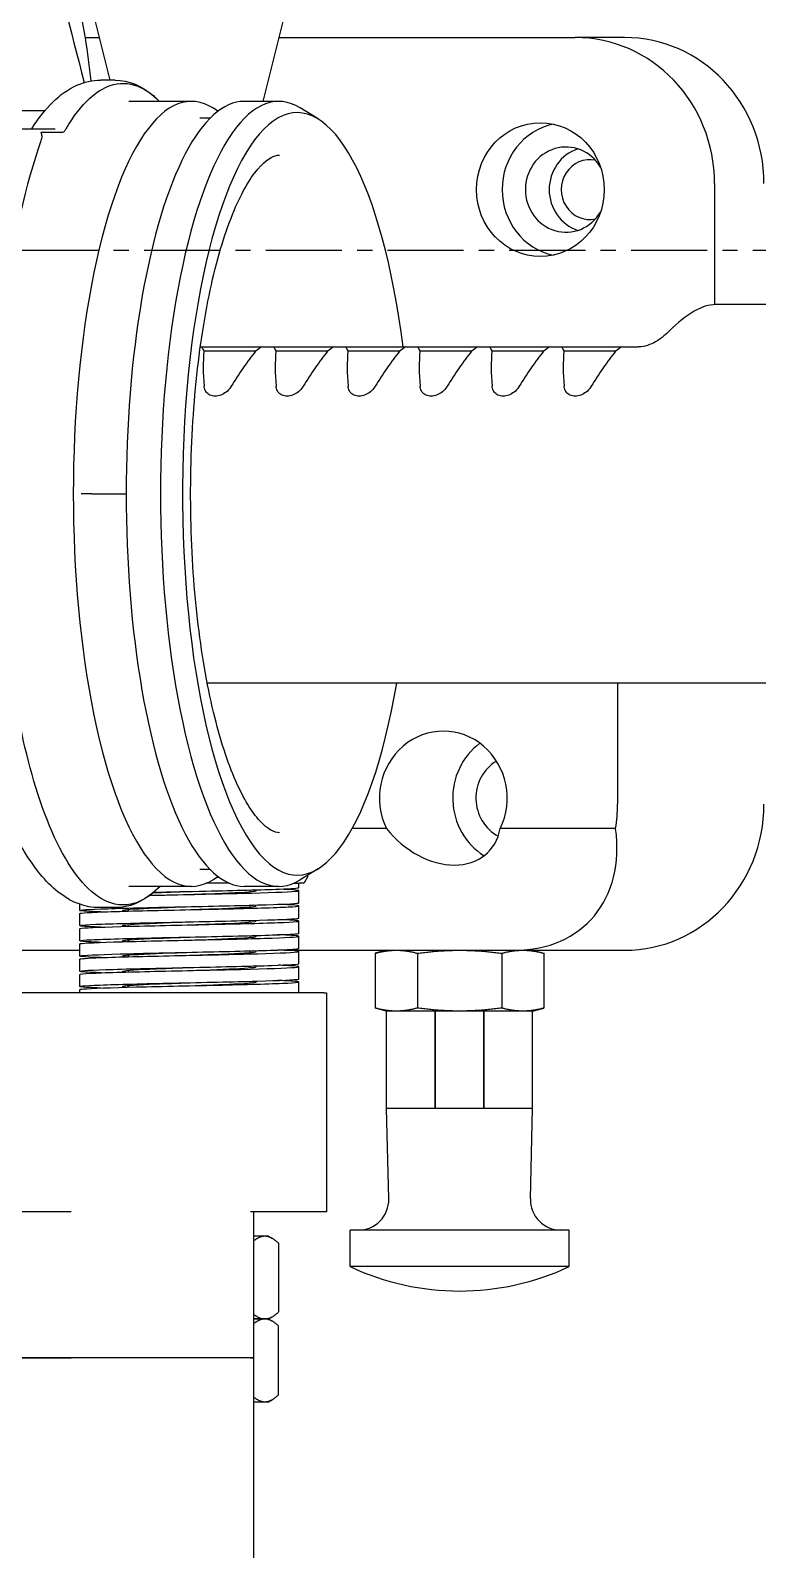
# Model space of a CAD drawing. Header units: millimetres. Extents: x 0 to 7722, y 0 to 5460.
# Drawn here: x 1782.7 to 1842.4, y 3427.2 to 3552.1 of the extents above; entities that cross this region are included whole.
import ezdxf

# ---------------------------------------------------------------- set-up
doc = ezdxf.new("R2010")
doc.units = ezdxf.units.MM
doc.header["$LTSCALE"] = 5
doc.linetypes.add('CENTER', pattern=[2, 1.25, -0.25, 0.25, -0.25])
doc.layers.get('0').update_dxf_attribs({"linetype": 'CONTINUOUS'})
doc.layers.add('1', color=1, linetype='CENTER')

msp = doc.modelspace()

# ---------------------------------------------------------------- linework, layer by layer
for p, q in [((1801.8, 3546.233), (1805.738, 3561.983)), ((1789.238, 3547.983), (1785.959, 3561.1)), ((1787.161, 3551.483), (1788.363, 3551.483)), ((1803.113, 3551.483), (1827.427, 3551.483)), ((1831.486, 3551.483), (1827.427, 3551.483)), ((1789.641, 3547.983), (1788.43, 3547.983)), ((1783.864, 3545.463), (1780.931, 3545.463)), ((1795.904, 3546.233), (1790.767, 3546.233)), ((1803.07, 3546.233), (1800.241, 3546.233)), ((1806.311, 3544.786), (1804.835, 3545.694)), ((1797.44, 3544.858), (1796.583, 3544.858)), ((1780.931, 3543.983), (1784.557, 3543.983)), ((1783.533, 3543.691), (1785.231, 3543.691)), ((1784.557, 3543.983), (1784.71, 3543.983)), ((1838.872, 3539.483), (1838.872, 3529.532)), ((1852.48, 3529.533), (1838.95, 3529.533)), ((1796.637, 3526.058), (1796.756, 3526.058)), ((1796.756, 3526.058), (1801.665, 3526.058)), ((1801.173, 3525.71), (1796.93, 3525.71)), ((1801.665, 3526.058), (1802.67, 3526.058)), ((1802.67, 3526.058), (1807.578, 3526.058)), ((1807.086, 3525.71), (1802.844, 3525.71)), ((1807.578, 3526.058), (1808.583, 3526.058)), ((1808.583, 3526.058), (1813.491, 3526.058)), ((1812.999, 3525.71), (1808.757, 3525.71)), ((1813.491, 3526.058), (1814.496, 3526.058)), ((1814.496, 3526.058), (1819.404, 3526.058)), ((1818.912, 3525.71), (1814.67, 3525.71)), ((1819.404, 3526.058), (1820.409, 3526.058)), ((1820.409, 3526.058), (1825.317, 3526.058)), ((1824.825, 3525.71), (1820.583, 3525.71)), ((1825.317, 3526.058), (1826.322, 3526.058)), ((1826.322, 3526.058), (1831.23, 3526.058)), ((1830.738, 3525.71), (1826.496, 3525.71)), ((1831.23, 3526.058), (1832.634, 3526.058)), ((1787.723, 3513.983), (1786.845, 3513.983)), ((1787.723, 3513.983), (1790.543, 3513.983)), ((1852.48, 3498.433), (1797.209, 3498.433)), ((1830.903, 3498.008), (1830.903, 3488.483)), ((1811.925, 3486.483), (1809.107, 3486.483)), ((1830.743, 3486.483), (1821.269, 3486.483)), ((1797.44, 3483.108), (1796.583, 3483.108)), ((1806.311, 3483.18), (1804.835, 3482.272)), ((1795.904, 3481.733), (1790.767, 3481.733)), ((1799.036, 3481.983), (1797.109, 3481.983)), ((1797.983, 3482.483), (1798.162, 3482.483)), ((1803.07, 3481.733), (1800.241, 3481.733)), ((1804.275, 3481.983), (1804.738, 3481.983)), ((1805.12, 3481.983), (1804.738, 3481.983)), ((1804.738, 3481.628), (1804.738, 3481.983)), ((1805.428, 3482.637), (1805.428, 3482.483)), ((1786.738, 3480.374), (1786.738, 3480.374)), ((1800.738, 3481.293), (1800.738, 3481.433)), ((1804.738, 3480.378), (1804.738, 3481.378)), ((1786.738, 3479.753), (1786.738, 3480.262)), ((1786.738, 3478.503), (1786.738, 3479.503)), ((1789.693, 3479.983), (1788.302, 3479.983)), ((1790.738, 3479.699), (1790.738, 3479.839)), ((1800.738, 3480.043), (1800.738, 3480.183)), ((1804.738, 3479.128), (1804.738, 3480.128)), ((1786.738, 3477.253), (1786.738, 3478.253)), ((1790.738, 3478.449), (1790.738, 3478.589)), ((1800.738, 3478.793), (1800.738, 3478.933)), ((1804.738, 3477.878), (1804.738, 3478.878)), ((1786.738, 3476.003), (1786.738, 3477.003)), ((1790.738, 3477.199), (1790.738, 3477.339)), ((1800.738, 3477.543), (1800.738, 3477.683)), ((1804.738, 3476.628), (1804.738, 3477.628)), ((1780.982, 3476.483), (1786.738, 3476.483)), ((1786.738, 3474.753), (1786.738, 3475.753)), ((1790.738, 3475.949), (1790.738, 3476.089)), ((1800.738, 3476.293), (1800.738, 3476.433)), ((1803.517, 3476.483), (1822.465, 3476.483)), ((1804.738, 3475.378), (1804.738, 3476.378)), ((1811.931, 3476.483), (1811.003, 3476.234)), ((1811.003, 3476.234), (1811.003, 3471.732)), ((1814.467, 3476.234), (1814.467, 3471.732)), ((1821.395, 3476.234), (1821.395, 3471.732)), ((1822.465, 3476.483), (1831.486, 3476.483)), ((1823.931, 3476.483), (1824.859, 3476.234)), ((1824.859, 3476.234), (1824.859, 3471.732)), ((1786.738, 3473.503), (1786.738, 3474.503)), ((1790.738, 3474.699), (1790.738, 3474.839)), ((1800.738, 3475.043), (1800.738, 3475.183)), ((1804.738, 3474.128), (1804.738, 3475.128)), ((1806.778, 3472.983), (1780.016, 3472.983)), ((1786.738, 3472.983), (1786.738, 3473.253)), ((1790.738, 3473.449), (1790.738, 3473.589)), ((1800.738, 3473.793), (1800.738, 3473.933)), ((1804.738, 3472.983), (1804.738, 3473.878)), ((1806.778, 3472.983), (1807.01, 3472.983)), ((1807.01, 3472.983), (1807.01, 3454.983)), ((1811.931, 3471.483), (1811.003, 3471.732)), ((1823.931, 3471.483), (1824.859, 3471.732)), ((1812.735, 3471.483), (1811.931, 3471.483)), ((1811.931, 3463.483), (1811.931, 3471.483)), ((1815.931, 3471.483), (1812.735, 3471.483)), ((1815.931, 3471.483), (1815.931, 3463.483)), ((1819.931, 3471.483), (1815.931, 3471.483)), ((1817.931, 3471.483), (1815.931, 3471.483)), ((1815.931, 3463.483), (1815.931, 3471.483)), ((1819.931, 3471.483), (1817.931, 3471.483)), ((1819.931, 3463.483), (1819.931, 3471.483)), ((1823.127, 3471.483), (1819.931, 3471.483)), ((1819.931, 3471.483), (1819.931, 3463.483)), ((1823.931, 3471.483), (1823.127, 3471.483)), ((1823.931, 3463.483), (1823.931, 3471.483)), ((1815.931, 3463.483), (1811.931, 3463.483)), ((1812.113, 3456.044), (1811.931, 3463.483)), ((1815.931, 3463.483), (1811.931, 3463.483)), ((1819.931, 3463.483), (1815.931, 3463.483)), ((1823.931, 3463.483), (1819.931, 3463.483)), ((1823.931, 3463.483), (1819.931, 3463.483)), ((1823.749, 3456.044), (1823.931, 3463.483)), ((1786.03, 3454.983), (1780.016, 3454.983)), ((1806.778, 3454.983), (1800.764, 3454.983)), ((1800.996, 3454.983), (1800.996, 3442.983)), ((1807.01, 3454.983), (1806.778, 3454.983)), ((1801.937, 3452.983), (1800.996, 3452.983)), ((1802.238, 3452.983), (1801.937, 3452.983)), ((1802.238, 3452.983), (1802.553, 3452.801)), ((1826.931, 3453.483), (1808.931, 3453.483)), ((1808.931, 3450.483), (1808.931, 3453.483)), ((1826.931, 3450.483), (1826.931, 3453.483)), ((1803.065, 3452.403), (1803.065, 3446.764)), ((1826.931, 3450.483), (1808.931, 3450.483)), ((1800.996, 3446.183), (1801.937, 3446.183)), ((1801.937, 3446.183), (1800.996, 3446.183)), ((1801.937, 3446.183), (1802.238, 3446.183)), ((1802.238, 3446.183), (1801.937, 3446.183)), ((1802.238, 3446.183), (1802.553, 3446.365)), ((1802.238, 3446.183), (1802.553, 3446.001)), ((1803.065, 3439.964), (1803.065, 3445.603)), ((1779.758, 3442.983), (1786.03, 3442.983)), ((1786.03, 3442.983), (1779.758, 3442.983)), ((1800.764, 3442.983), (1786.03, 3442.983)), ((1800.764, 3442.983), (1786.03, 3442.983)), ((1800.764, 3442.983), (1800.996, 3442.983)), ((1800.996, 3442.983), (1800.764, 3442.983)), ((1800.996, 3442.983), (1800.996, 3425.983)), ((1800.996, 3439.383), (1801.937, 3439.383)), ((1801.937, 3439.383), (1802.238, 3439.383)), ((1802.238, 3439.383), (1802.553, 3439.565))]:
    msp.add_line(p, q)
for centre, radius, start, end in [((1809.614, 3455.983), 2.5, 270, 1.4), ((1826.249, 3455.983), 2.5, 178.6, 270), ((1817.931, 3469.733), 21.25, 244.94238, 295.05762)]:
    msp.add_arc(centre, radius, start, end)
for centre, major_axis, ratio, start_param, end_param in [((1827.427, 3539.483), (0, 12), 0.953717, 4.712389, 6.2831853), ((1831.486, 3539.483), (0, 12), 0.953717, 4.712389, 6.2831853), ((1795.904, 3513.983), (0, -32.25), 0.3007058, 2.9160509, 6.508727), ((1803.07, 3513.983), (0, -32.25), 0.3007058, 2.9585341, 6.4662438), ((1804.596, 3513.983), (0, -31.326), 0.3007058, 1.9665022, 7.3345475), ((1800.241, 3513.983), (0, 32.25), 0.3007058, 0, 3.1415927), ((1826.671, 3538.983), (0, -5.5), 0.953717, 3.3436086, 6.0811694), ((1791.053, 3513.983), (-0.682, 37.249), 0.3006142, 0.672238, 1.5652947), ((1826.671, 3538.983), (0, 3.5), 0.953717, 5.2676235, 10.4403398), ((1828.625, 3538.983), (0, 3.5), 0.953717, 0.2971303, 2.8444624), ((1828.625, 3538.983), (0, -2.458), 0.953717, 2.9412329, 6.483545), ((1833.531, 3513.983), (-6.169, -15.41), 0.3371229, 3.2757292, 3.8089882), ((1812.08, 3513.983), (-15.768, 15.249), 0.1930427, 0.4846364, 0.5193856), ((1804.94, 3513.983), (-6.169, 15.41), 0.3371229, 0.5822735, 0.8319197), ((1801.009, 3513.983), (-6.169, -15.41), 0.3371229, 3.9921392, 4.2417854), ((1793.869, 3513.983), (-15.768, -15.249), 0.1930427, 4.0202779, 4.0550271), ((1817.993, 3513.983), (-15.768, 15.249), 0.1930427, 0.4846364, 0.5193856), ((1810.853, 3513.983), (-6.169, 15.41), 0.3371229, 0.5822735, 0.8319197), ((1806.922, 3513.983), (-6.169, -15.41), 0.3371229, 3.9921392, 4.2417854), ((1799.782, 3513.983), (-15.768, -15.249), 0.1930427, 4.0202779, 4.0550271), ((1823.906, 3513.983), (-15.768, 15.249), 0.1930427, 0.4846364, 0.5193856), ((1816.766, 3513.983), (-6.169, 15.41), 0.3371229, 0.5822735, 0.8319197), ((1812.836, 3513.983), (-6.169, -15.41), 0.3371229, 3.9921392, 4.2417854), ((1805.695, 3513.983), (-15.768, -15.249), 0.1930427, 4.0202779, 4.0550271), ((1829.82, 3513.983), (-15.768, 15.249), 0.1930427, 0.4846364, 0.5193856), ((1822.679, 3513.983), (-6.169, 15.41), 0.3371229, 0.5822735, 0.8319197), ((1818.749, 3513.983), (-6.169, -15.41), 0.3371229, 3.9921392, 4.2417854), ((1811.608, 3513.983), (-15.768, -15.249), 0.1930427, 4.0202779, 4.0550271), ((1835.733, 3513.983), (-15.768, 15.249), 0.1930427, 0.4846364, 0.5193856), ((1828.592, 3513.983), (-6.169, 15.41), 0.3371229, 0.5822735, 0.8319197), ((1824.662, 3513.983), (-6.169, -15.41), 0.3371229, 3.9921392, 4.2417854), ((1817.521, 3513.983), (-15.768, -15.249), 0.1930427, 4.0202779, 4.0550271), ((1841.646, 3513.983), (-15.768, 15.249), 0.1930427, 0.4846364, 0.5193856), ((1834.505, 3513.983), (-6.169, 15.41), 0.3371229, 0.5822735, 0.8319197), ((1830.575, 3513.983), (-6.169, -15.41), 0.3371229, 3.9921392, 4.2417854), ((1823.434, 3513.983), (-15.768, -15.249), 0.1930427, 4.0202779, 4.0550271), ((1833.91, 3498.008), (0, 10), 0.3007058, 1.528291, 1.5707963), ((1816.597, 3488.983), (0, 5.5), 0.953717, 4.2405271, 8.3258435), ((1822.611, 3488.983), (0, -5.5), 0.953717, 3.7520845, 5.7488679), ((1822.611, 3488.983), (0, -3.5), 0.953717, 3.657216, 5.8142204), ((1782.707, 3513.964), (0, -25.88), 0.3007058, 0.0616773, 0.0616783), ((1819.458, 3488.483), (0, -12), 0.953717, 1.4033482, 1.5707963), ((1831.486, 3488.483), (0, -12), 0.953717, 0, 1.5707963), ((1815.845, 3488.983), (4.435, -4.435), 0.7332303, 4.551569, 6.7494379), ((1818.857, 3488.483), (-9.677, 9.677), 0.7332303, 2.5089108, 3.912259)]:
    msp.add_ellipse(centre, major_axis=major_axis, ratio=ratio, start_param=start_param, end_param=end_param)
msp.add_ellipse((1824.566, 3538.983), major_axis=(0, 5.5), ratio=0.953717)
for points in [[(1783.826, 3561.011), (1784.877, 3556.521), (1785.979, 3552.135), (1787.095, 3547.781)], [(1786.487, 3554.939), (1787.013, 3552.627), (1787.392, 3550.275), (1787.634, 3547.911)], [(1792.778, 3481.218), (1791.842, 3480.443), (1790.778, 3479.983), (1789.693, 3479.983)], [(1792.76, 3481.202), (1793.644, 3481.24), (1794.691, 3481.278), (1795.739, 3481.316)]]:
    msp.add_open_spline(points, degree=3)
for points, knots in [([(1782.787, 3543.983), (1783.863, 3545.67), (1785.071, 3546.922), (1787.109, 3547.831), (1787.769, 3547.983), (1788.43, 3547.983)], [0.0804922, 0.0804922, 0.0804922, 0.0804922, 1.1543083, 1.1543083, 1.6157963, 1.6157963, 1.6157963, 1.6157963]), ([(1785.606, 3543.967), (1786.225, 3545.019), (1786.874, 3545.86), (1788.097, 3546.985), (1788.661, 3547.338), (1789.987, 3547.794), (1790.75, 3547.774), (1792.11, 3547.238), (1792.706, 3546.821), (1793.288, 3546.233)], [0, 0, 0, 0, 0.6934402, 0.6934402, 1.2651522, 1.2651522, 2.0242525, 2.0242525, 2.6326856, 2.6326856, 2.6326856, 2.6326856]), ([(1789.641, 3547.983), (1790.755, 3547.983), (1791.848, 3547.498), (1792.913, 3546.589), (1793.02, 3546.493), (1793.125, 3546.393)], [0, 0, 0, 0, 0.86247234, 0.86247234, 0.95948653, 0.95948653, 0.95948653, 0.95948653]), ([(1783.533, 3543.691), (1783.582, 3543.602), (1783.608, 3543.499), (1783.617, 3543.263), (1783.592, 3543.128), (1783.546, 3543.001)], [0.48415834, 0.48415834, 0.48415834, 0.48415834, 0.53494212, 0.53494212, 0.59539802, 0.59539802, 0.59539802, 0.59539802]), ([(1785.231, 3543.691), (1785.251, 3543.691), (1785.271, 3543.692), (1785.312, 3543.697), (1785.332, 3543.701), (1785.352, 3543.706)], [0, 0, 0, 0, 0.02017905, 0.02017905, 0.040354329, 0.040354329, 0.040354329, 0.040354329]), ([(1785.352, 3543.706), (1785.39, 3543.715), (1785.434, 3543.744), (1785.503, 3543.818), (1785.524, 3543.844), (1785.565, 3543.901), (1785.586, 3543.933), (1785.606, 3543.967)], [0, 0, 0, 0, 0.037714193, 0.037714193, 0.054040062, 0.054040062, 0.070713099, 0.070713099, 0.070713099, 0.070713099]), ([(1803.14, 3486.139), (1802.74, 3486.148), (1802.202, 3486.365), (1800.877, 3487.822), (1800.19, 3488.924), (1798.878, 3491.913), (1798.252, 3493.839), (1797.172, 3498.345), (1796.725, 3500.95), (1796.085, 3506.547), (1795.896, 3509.544), (1795.807, 3515.6), (1795.908, 3518.659), (1796.387, 3524.506), (1796.766, 3527.294), (1797.752, 3532.286), (1798.358, 3534.497), (1799.691, 3538.067), (1800.419, 3539.449), (1801.768, 3541.222), (1802.371, 3541.636), (1802.915, 3541.807), (1803.028, 3541.824), (1803.14, 3541.827)], [4.7189936, 4.7189936, 4.7189936, 4.7189936, 5.0318319, 5.0318319, 5.3129076, 5.3129076, 5.6104467, 5.6104467, 5.9199574, 5.9199574, 6.2341094, 6.2341094, 6.5496035, 6.5496035, 6.8644193, 6.8644193, 7.1758376, 7.1758376, 7.4775979, 7.4775979, 7.76016, 7.76016, 7.847377, 7.847377, 7.847377, 7.847377]), ([(1835.161, 3527.374), (1835.023, 3527.236), (1834.871, 3527.096), (1834.525, 3526.809), (1834.27, 3526.624), (1833.83, 3526.372), (1833.601, 3526.261), (1833.119, 3526.104), (1832.866, 3526.058), (1832.634, 3526.058)], [-0.31612029, -0.31612029, -0.31612029, -0.31612029, -0.2384685, -0.2384685, -0.14575496, -0.14575496, -0.07287748, -0.07287748, 0, 0, 0, 0]), ([(1799.176, 3522.824), (1799.164, 3522.805), (1799.152, 3522.785), (1799.033, 3522.607), (1798.897, 3522.459), (1798.626, 3522.246), (1798.479, 3522.158), (1798.17, 3522.039), (1798.007, 3522.008), (1797.705, 3522.008), (1797.551, 3522.041), (1797.288, 3522.17), (1797.18, 3522.266), (1797.02, 3522.49), (1796.966, 3522.636), (1796.947, 3522.801), (1796.946, 3522.813), (1796.945, 3522.824)], [-0.5828591, -0.5828591, -0.5828591, -0.5828591, -0.57580642, -0.57580642, -0.51775406, -0.51775406, -0.47076293, -0.47076293, -0.4237718, -0.4237718, -0.37575585, -0.37575585, -0.32773989, -0.32773989, -0.27345442, -0.27345442, -0.26940224, -0.26940224, -0.26940224, -0.26940224]), ([(1805.089, 3522.824), (1805.081, 3522.811), (1805.073, 3522.798), (1804.965, 3522.632), (1804.837, 3522.488), (1804.573, 3522.268), (1804.421, 3522.173), (1804.099, 3522.043), (1803.928, 3522.008), (1803.626, 3522.008), (1803.478, 3522.038), (1803.224, 3522.155), (1803.118, 3522.243), (1802.947, 3522.461), (1802.886, 3522.611), (1802.861, 3522.788), (1802.859, 3522.806), (1802.858, 3522.824)], [-0.58285374, -0.58285374, -0.58285374, -0.58285374, -0.5781007, -0.5781007, -0.5224641, -0.5224641, -0.47304189, -0.47304189, -0.42361969, -0.42361969, -0.37805004, -0.37805004, -0.33248038, -0.33248038, -0.27575409, -0.27575409, -0.26938439, -0.26938439, -0.26938439, -0.26938439]), ([(1811.002, 3522.824), (1810.994, 3522.811), (1810.986, 3522.798), (1810.878, 3522.632), (1810.75, 3522.488), (1810.486, 3522.268), (1810.334, 3522.173), (1810.012, 3522.043), (1809.841, 3522.008), (1809.539, 3522.008), (1809.391, 3522.038), (1809.137, 3522.155), (1809.031, 3522.243), (1808.86, 3522.461), (1808.799, 3522.611), (1808.774, 3522.788), (1808.772, 3522.806), (1808.771, 3522.824)], [-0.58285374, -0.58285374, -0.58285374, -0.58285374, -0.5781007, -0.5781007, -0.5224641, -0.5224641, -0.47304189, -0.47304189, -0.42361969, -0.42361969, -0.37805004, -0.37805004, -0.33248038, -0.33248038, -0.27575409, -0.27575409, -0.26938439, -0.26938439, -0.26938439, -0.26938439]), ([(1816.915, 3522.824), (1816.907, 3522.811), (1816.899, 3522.798), (1816.791, 3522.632), (1816.663, 3522.488), (1816.399, 3522.268), (1816.247, 3522.173), (1815.925, 3522.043), (1815.754, 3522.008), (1815.452, 3522.008), (1815.305, 3522.038), (1815.05, 3522.155), (1814.944, 3522.243), (1814.773, 3522.461), (1814.712, 3522.611), (1814.687, 3522.788), (1814.685, 3522.806), (1814.684, 3522.824)], [-0.58285374, -0.58285374, -0.58285374, -0.58285374, -0.5781007, -0.5781007, -0.5224641, -0.5224641, -0.47304189, -0.47304189, -0.42361969, -0.42361969, -0.37805004, -0.37805004, -0.33248038, -0.33248038, -0.27575409, -0.27575409, -0.26938439, -0.26938439, -0.26938439, -0.26938439]), ([(1822.828, 3522.824), (1822.816, 3522.805), (1822.804, 3522.785), (1822.685, 3522.607), (1822.549, 3522.459), (1822.278, 3522.246), (1822.132, 3522.158), (1821.822, 3522.039), (1821.659, 3522.008), (1821.357, 3522.008), (1821.203, 3522.041), (1820.94, 3522.17), (1820.832, 3522.266), (1820.673, 3522.49), (1820.618, 3522.636), (1820.599, 3522.801), (1820.598, 3522.813), (1820.597, 3522.824)], [-0.5828591, -0.5828591, -0.5828591, -0.5828591, -0.57580642, -0.57580642, -0.51775406, -0.51775406, -0.47076293, -0.47076293, -0.4237718, -0.4237718, -0.37575585, -0.37575585, -0.32773989, -0.32773989, -0.27345442, -0.27345442, -0.26940224, -0.26940224, -0.26940224, -0.26940224]), ([(1828.741, 3522.824), (1828.729, 3522.805), (1828.717, 3522.785), (1828.598, 3522.607), (1828.462, 3522.459), (1828.191, 3522.246), (1828.045, 3522.158), (1827.736, 3522.039), (1827.573, 3522.008), (1827.271, 3522.008), (1827.116, 3522.041), (1826.853, 3522.17), (1826.745, 3522.266), (1826.586, 3522.49), (1826.531, 3522.636), (1826.512, 3522.801), (1826.511, 3522.813), (1826.51, 3522.824)], [-0.5828591, -0.5828591, -0.5828591, -0.5828591, -0.57580642, -0.57580642, -0.51775406, -0.51775406, -0.47076293, -0.47076293, -0.4237718, -0.4237718, -0.37575585, -0.37575585, -0.32773989, -0.32773989, -0.27345442, -0.27345442, -0.26940224, -0.26940224, -0.26940224, -0.26940224]), ([(1793.333, 3481.733), (1792.769, 3481.152), (1792.19, 3480.734), (1791.165, 3480.295), (1790.722, 3480.202), (1789.833, 3480.205), (1789.387, 3480.303), (1788.266, 3480.794), (1787.598, 3481.316), (1785.666, 3483.52), (1784.478, 3485.825), (1782.567, 3491.491), (1781.819, 3494.654), (1780.914, 3500.305), (1780.644, 3502.541), (1780.26, 3507.057), (1780.141, 3509.318), (1780.092, 3511.609)], [4.0611781, 4.0611781, 4.0611781, 4.0611781, 4.6509844, 4.6509844, 5.0925571, 5.0925571, 5.5379719, 5.5379719, 6.2218602, 6.2218602, 7.5787545, 7.5787545, 8.7753269, 8.7753269, 9.4964929, 9.4964929, 10.1833888, 10.1833888, 10.1833888, 10.1833888]), ([(1788.302, 3479.983), (1787.196, 3479.984), (1786.117, 3480.411), (1784.103, 3481.898), (1783.144, 3483.045), (1782.058, 3484.804), (1781.864, 3485.139), (1781.673, 3485.49)], [0.0006149, 0.0006149, 0.0006149, 0.0006149, 0.7716283, 0.7716283, 1.6454157, 1.6454157, 1.8389243, 1.8389243, 1.8389243, 1.8389243]), ([(1792.819, 3481.25), (1794.193, 3481.282), (1795.679, 3481.314), (1797.115, 3481.346), (1799.511, 3481.4), (1801.734, 3481.454), (1803.121, 3481.507), (1804.165, 3481.548), (1804.725, 3481.588), (1804.732, 3481.628)], [60.4953071, 60.4953071, 60.4953071, 60.4953071, 60.9794526, 60.9794526, 60.9794526, 61.787879, 61.787879, 61.787879, 62.396667, 62.396667, 62.396667, 62.396667]), ([(1788.463, 3479.628), (1787.495, 3479.665), (1786.891, 3479.701), (1786.764, 3479.738), (1786.578, 3479.792), (1787.421, 3479.845), (1789.041, 3479.899), (1790.662, 3479.952), (1793.038, 3480.006), (1795.462, 3480.06), (1797.886, 3480.113), (1800.325, 3480.167), (1802.053, 3480.221), (1803.748, 3480.273), (1804.736, 3480.326), (1804.738, 3480.378)], [52.3435705, 52.3435705, 52.3435705, 52.3435705, 52.8951888, 52.8951888, 52.8951888, 53.7036152, 53.7036152, 53.7036152, 54.5120416, 54.5120416, 54.5120416, 55.3204679, 55.3204679, 55.3204679, 56.1134817, 56.1134817, 56.1134817, 56.1134817]), ([(1792.492, 3480.992), (1792.946, 3481.003), (1793.414, 3481.014), (1793.891, 3481.025), (1796.265, 3481.078), (1798.834, 3481.132), (1800.833, 3481.185), (1802.832, 3481.239), (1804.234, 3481.293), (1804.622, 3481.346), (1805, 3481.399), (1804.408, 3481.451), (1803.019, 3481.503)], [54.1734948, 54.1734948, 54.1734948, 54.1734948, 54.3360516, 54.3360516, 54.3360516, 55.144478, 55.144478, 55.144478, 55.9529044, 55.9529044, 55.9529044, 56.7418002, 56.7418002, 56.7418002, 56.7418002]), ([(1795.737, 3481.066), (1796.686, 3481.1), (1797.634, 3481.134), (1798.459, 3481.169), (1799.916, 3481.229), (1800.953, 3481.29), (1801.185, 3481.351), (1801.298, 3481.38), (1801.218, 3481.41), (1800.97, 3481.439)], [54.5426854, 54.5426854, 54.5426854, 54.5426854, 55.0602895, 55.0602895, 55.0602895, 55.9746353, 55.9746353, 55.9746353, 56.4210429, 56.4210429, 56.4210429, 56.4210429]), ([(1788.464, 3478.378), (1787.816, 3478.403), (1787.327, 3478.427), (1787.042, 3478.451), (1786.417, 3478.505), (1786.791, 3478.559), (1788.053, 3478.612), (1789.316, 3478.666), (1791.449, 3478.719), (1793.819, 3478.773), (1796.188, 3478.827), (1798.761, 3478.88), (1800.772, 3478.934), (1802.782, 3478.987), (1804.202, 3479.041), (1804.61, 3479.095), (1804.695, 3479.106), (1804.736, 3479.117), (1804.733, 3479.128)], [46.0603852, 46.0603852, 46.0603852, 46.0603852, 46.4277777, 46.4277777, 46.4277777, 47.2362041, 47.2362041, 47.2362041, 48.0446305, 48.0446305, 48.0446305, 48.8530569, 48.8530569, 48.8530569, 49.6614833, 49.6614833, 49.6614833, 49.8302964, 49.8302964, 49.8302964, 49.8302964]), ([(1786.747, 3479.503), (1786.746, 3479.528), (1786.947, 3479.553), (1787.352, 3479.577), (1788.232, 3479.631), (1790.066, 3479.684), (1792.309, 3479.738), (1794.551, 3479.792), (1797.171, 3479.845), (1799.388, 3479.899), (1801.604, 3479.952), (1803.388, 3480.006), (1804.208, 3480.06), (1805.028, 3480.113), (1804.872, 3480.167), (1803.788, 3480.221), (1803.567, 3480.231), (1803.308, 3480.242), (1803.016, 3480.253)], [46.6887037, 46.6887037, 46.6887037, 46.6887037, 47.0602142, 47.0602142, 47.0602142, 47.8686405, 47.8686405, 47.8686405, 48.6770669, 48.6770669, 48.6770669, 49.4854933, 49.4854933, 49.4854933, 50.2939197, 50.2939197, 50.2939197, 50.4586149, 50.4586149, 50.4586149, 50.4586149]), ([(1790.497, 3479.692), (1790.437, 3479.699), (1790.386, 3479.706), (1790.347, 3479.714), (1790.014, 3479.774), (1790.485, 3479.835), (1791.583, 3479.895), (1792.612, 3479.952), (1794.17, 3480.009), (1795.738, 3480.066)], [52.6643279, 52.6643279, 52.6643279, 52.6643279, 52.7720721, 52.7720721, 52.7720721, 53.6864178, 53.6864178, 53.6864178, 54.5426854, 54.5426854, 54.5426854, 54.5426854]), ([(1795.738, 3479.816), (1796.472, 3479.842), (1797.205, 3479.869), (1797.881, 3479.895), (1799.425, 3479.956), (1800.634, 3480.017), (1801.058, 3480.077), (1801.32, 3480.115), (1801.28, 3480.152), (1800.971, 3480.189)], [48.2595001, 48.2595001, 48.2595001, 48.2595001, 48.6598696, 48.6598696, 48.6598696, 49.5742153, 49.5742153, 49.5742153, 50.1378576, 50.1378576, 50.1378576, 50.1378576]), ([(1788.46, 3477.128), (1788.135, 3477.14), (1787.851, 3477.153), (1787.615, 3477.165), (1786.57, 3477.218), (1786.463, 3477.272), (1787.325, 3477.326), (1788.187, 3477.379), (1790.006, 3477.433), (1792.24, 3477.486), (1794.475, 3477.54), (1797.095, 3477.594), (1799.32, 3477.647), (1801.545, 3477.701), (1803.344, 3477.754), (1804.183, 3477.808), (1804.549, 3477.831), (1804.73, 3477.855), (1804.728, 3477.878)], [39.7771999, 39.7771999, 39.7771999, 39.7771999, 39.9603667, 39.9603667, 39.9603667, 40.7687931, 40.7687931, 40.7687931, 41.5772195, 41.5772195, 41.5772195, 42.3856458, 42.3856458, 42.3856458, 43.1940722, 43.1940722, 43.1940722, 43.5471111, 43.5471111, 43.5471111, 43.5471111]), ([(1786.743, 3478.253), (1786.74, 3478.266), (1786.79, 3478.278), (1786.895, 3478.291), (1787.347, 3478.344), (1788.807, 3478.398), (1790.843, 3478.451), (1792.878, 3478.505), (1795.459, 3478.559), (1797.819, 3478.612), (1800.178, 3478.666), (1802.283, 3478.719), (1803.507, 3478.773), (1804.731, 3478.827), (1805.058, 3478.88), (1804.389, 3478.934), (1804.1, 3478.957), (1803.628, 3478.98), (1803.011, 3479.003)], [40.4055184, 40.4055184, 40.4055184, 40.4055184, 40.5928031, 40.5928031, 40.5928031, 41.4012295, 41.4012295, 41.4012295, 42.2096559, 42.2096559, 42.2096559, 43.0180823, 43.0180823, 43.0180823, 43.8265086, 43.8265086, 43.8265086, 44.1754296, 44.1754296, 44.1754296, 44.1754296]), ([(1790.496, 3478.442), (1789.995, 3478.502), (1790.257, 3478.562), (1791.19, 3478.622), (1792.133, 3478.683), (1793.739, 3478.743), (1795.413, 3478.804), (1795.521, 3478.808), (1795.629, 3478.812), (1795.738, 3478.816)], [46.3811425, 46.3811425, 46.3811425, 46.3811425, 47.2859978, 47.2859978, 47.2859978, 48.2003436, 48.2003436, 48.2003436, 48.2595001, 48.2595001, 48.2595001, 48.2595001]), ([(1795.739, 3478.566), (1796.257, 3478.585), (1796.776, 3478.603), (1797.274, 3478.622), (1798.884, 3478.683), (1800.248, 3478.743), (1800.859, 3478.804), (1801.314, 3478.849), (1801.345, 3478.894), (1800.974, 3478.939)], [41.9763148, 41.9763148, 41.9763148, 41.9763148, 42.2594496, 42.2594496, 42.2594496, 43.1737953, 43.1737953, 43.1737953, 43.8546723, 43.8546723, 43.8546723, 43.8546723]), ([(1788.457, 3475.878), (1787.033, 3475.932), (1786.45, 3475.985), (1786.882, 3476.039), (1787.314, 3476.092), (1788.756, 3476.146), (1790.781, 3476.2), (1792.805, 3476.253), (1795.382, 3476.307), (1797.747, 3476.361), (1800.111, 3476.414), (1802.228, 3476.468), (1803.47, 3476.521), (1804.295, 3476.557), (1804.725, 3476.593), (1804.73, 3476.628)], [33.4940146, 33.4940146, 33.4940146, 33.4940146, 34.301382, 34.301382, 34.301382, 35.1098084, 35.1098084, 35.1098084, 35.9182348, 35.9182348, 35.9182348, 36.7266612, 36.7266612, 36.7266612, 37.2639258, 37.2639258, 37.2639258, 37.2639258]), ([(1786.738, 3477.003), (1786.738, 3477.003), (1786.738, 3477.004), (1786.738, 3477.004), (1786.745, 3477.057), (1787.783, 3477.111), (1789.542, 3477.165), (1791.301, 3477.218), (1793.757, 3477.272), (1796.18, 3477.326), (1798.602, 3477.379), (1800.957, 3477.433), (1802.544, 3477.486), (1804.131, 3477.54), (1804.927, 3477.594), (1804.697, 3477.647), (1804.545, 3477.683), (1803.948, 3477.718), (1803.012, 3477.753)], [34.1223331, 34.1223331, 34.1223331, 34.1223331, 34.1253921, 34.1253921, 34.1253921, 34.9338185, 34.9338185, 34.9338185, 35.7422448, 35.7422448, 35.7422448, 36.5506712, 36.5506712, 36.5506712, 37.3590976, 37.3590976, 37.3590976, 37.8922443, 37.8922443, 37.8922443, 37.8922443]), ([(1790.498, 3477.192), (1790.069, 3477.244), (1790.193, 3477.297), (1790.859, 3477.349), (1791.634, 3477.409), (1793.122, 3477.47), (1794.773, 3477.531), (1795.091, 3477.542), (1795.414, 3477.554), (1795.737, 3477.566)], [40.0979572, 40.0979572, 40.0979572, 40.0979572, 40.8855779, 40.8855779, 40.8855779, 41.7999236, 41.7999236, 41.7999236, 41.9763148, 41.9763148, 41.9763148, 41.9763148]), ([(1795.739, 3477.316), (1796.042, 3477.327), (1796.346, 3477.338), (1796.646, 3477.349), (1798.299, 3477.409), (1799.799, 3477.47), (1800.589, 3477.531), (1801.278, 3477.584), (1801.413, 3477.637), (1800.978, 3477.689)], [35.6931295, 35.6931295, 35.6931295, 35.6931295, 35.8590296, 35.8590296, 35.8590296, 36.7733753, 36.7733753, 36.7733753, 37.571487, 37.571487, 37.571487, 37.571487]), ([(1788.461, 3474.628), (1787.369, 3474.67), (1786.747, 3474.711), (1786.738, 3474.752), (1786.725, 3474.806), (1787.743, 3474.859), (1789.488, 3474.913), (1791.234, 3474.967), (1793.682, 3475.02), (1796.106, 3475.074), (1798.529, 3475.128), (1800.893, 3475.181), (1802.495, 3475.235), (1803.925, 3475.283), (1804.729, 3475.33), (1804.736, 3475.378)], [27.2108293, 27.2108293, 27.2108293, 27.2108293, 27.833971, 27.833971, 27.833971, 28.6423974, 28.6423974, 28.6423974, 29.4508238, 29.4508238, 29.4508238, 30.2592501, 30.2592501, 30.2592501, 30.9807405, 30.9807405, 30.9807405, 30.9807405]), ([(1786.742, 3475.753), (1786.75, 3475.795), (1787.346, 3475.836), (1788.451, 3475.878), (1789.874, 3475.932), (1792.122, 3475.985), (1794.525, 3476.039), (1796.929, 3476.092), (1799.454, 3476.146), (1801.35, 3476.2), (1803.246, 3476.253), (1804.486, 3476.307), (1804.702, 3476.361), (1804.893, 3476.408), (1804.276, 3476.456), (1803.017, 3476.503)], [27.8391478, 27.8391478, 27.8391478, 27.8391478, 28.4664074, 28.4664074, 28.4664074, 29.2748338, 29.2748338, 29.2748338, 30.0832602, 30.0832602, 30.0832602, 30.8916866, 30.8916866, 30.8916866, 31.609059, 31.609059, 31.609059, 31.609059]), ([(1790.502, 3475.942), (1790.137, 3475.987), (1790.16, 3476.031), (1790.596, 3476.075), (1791.191, 3476.136), (1792.541, 3476.197), (1794.146, 3476.257), (1794.661, 3476.277), (1795.199, 3476.296), (1795.737, 3476.316)], [33.8147719, 33.8147719, 33.8147719, 33.8147719, 34.4851579, 34.4851579, 34.4851579, 35.3995036, 35.3995036, 35.3995036, 35.6931295, 35.6931295, 35.6931295, 35.6931295]), ([(1795.738, 3476.066), (1795.827, 3476.069), (1795.916, 3476.072), (1796.005, 3476.075), (1797.68, 3476.136), (1799.295, 3476.197), (1800.253, 3476.257), (1801.21, 3476.318), (1801.487, 3476.379), (1800.981, 3476.439), (1800.981, 3476.439), (1800.98, 3476.439), (1800.98, 3476.439)], [29.4099441, 29.4099441, 29.4099441, 29.4099441, 29.4586097, 29.4586097, 29.4586097, 30.3729554, 30.3729554, 30.3729554, 31.2873011, 31.2873011, 31.2873011, 31.2883017, 31.2883017, 31.2883017, 31.2883017]), ([(1788.465, 3473.378), (1787.692, 3473.407), (1787.147, 3473.436), (1786.899, 3473.466), (1786.442, 3473.519), (1787, 3473.573), (1788.408, 3473.626), (1789.815, 3473.68), (1792.052, 3473.734), (1794.452, 3473.787), (1796.852, 3473.841), (1799.383, 3473.894), (1801.292, 3473.948), (1803.2, 3474.002), (1804.46, 3474.055), (1804.695, 3474.109), (1804.723, 3474.115), (1804.737, 3474.122), (1804.736, 3474.128)], [20.927644, 20.927644, 20.927644, 20.927644, 21.36656, 21.36656, 21.36656, 22.1749863, 22.1749863, 22.1749863, 22.9834127, 22.9834127, 22.9834127, 23.7918391, 23.7918391, 23.7918391, 24.6002655, 24.6002655, 24.6002655, 24.6975552, 24.6975552, 24.6975552, 24.6975552]), ([(1786.747, 3474.503), (1786.749, 3474.533), (1787.037, 3474.562), (1787.607, 3474.591), (1788.646, 3474.645), (1790.61, 3474.699), (1792.912, 3474.752), (1795.215, 3474.806), (1797.825, 3474.859), (1799.966, 3474.913), (1802.107, 3474.967), (1803.749, 3475.02), (1804.404, 3475.074), (1805.058, 3475.128), (1804.716, 3475.181), (1803.479, 3475.235), (1803.337, 3475.241), (1803.183, 3475.247), (1803.018, 3475.253)], [21.5559625, 21.5559625, 21.5559625, 21.5559625, 21.9989964, 21.9989964, 21.9989964, 22.8074228, 22.8074228, 22.8074228, 23.6158491, 23.6158491, 23.6158491, 24.4242755, 24.4242755, 24.4242755, 25.2327019, 25.2327019, 25.2327019, 25.3258737, 25.3258737, 25.3258737, 25.3258737]), ([(1790.505, 3474.692), (1790.201, 3474.729), (1790.156, 3474.765), (1790.403, 3474.802), (1790.81, 3474.863), (1792.004, 3474.923), (1793.541, 3474.984), (1794.232, 3475.011), (1794.984, 3475.039), (1795.737, 3475.066)], [27.5315866, 27.5315866, 27.5315866, 27.5315866, 28.0847379, 28.0847379, 28.0847379, 28.9990836, 28.9990836, 28.9990836, 29.4099441, 29.4099441, 29.4099441, 29.4099441]), ([(1795.737, 3474.816), (1797.286, 3474.872), (1798.826, 3474.928), (1799.854, 3474.984), (1800.966, 3475.045), (1801.455, 3475.105), (1801.139, 3475.166), (1801.099, 3475.174), (1801.045, 3475.182), (1800.978, 3475.189)], [23.1267588, 23.1267588, 23.1267588, 23.1267588, 23.9725354, 23.9725354, 23.9725354, 24.8868811, 24.8868811, 24.8868811, 25.0051164, 25.0051164, 25.0051164, 25.0051164]), ([(1786.745, 3473.253), (1786.743, 3473.27), (1786.839, 3473.288), (1787.037, 3473.305), (1787.658, 3473.358), (1789.271, 3473.412), (1791.395, 3473.466), (1793.519, 3473.519), (1796.126, 3473.573), (1798.439, 3473.626), (1800.753, 3473.68), (1802.741, 3473.734), (1803.812, 3473.787), (1804.883, 3473.841), (1805.023, 3473.894), (1804.189, 3473.948), (1803.903, 3473.966), (1803.504, 3473.985), (1803.013, 3474.003)], [15.2727772, 15.2727772, 15.2727772, 15.2727772, 15.5315853, 15.5315853, 15.5315853, 16.3400117, 16.3400117, 16.3400117, 17.1484381, 17.1484381, 17.1484381, 17.9568645, 17.9568645, 17.9568645, 18.7652909, 18.7652909, 18.7652909, 19.0426884, 19.0426884, 19.0426884, 19.0426884]), ([(1790.505, 3473.442), (1790.263, 3473.471), (1790.181, 3473.5), (1790.283, 3473.529), (1790.498, 3473.589), (1791.518, 3473.65), (1792.966, 3473.711), (1793.803, 3473.746), (1794.771, 3473.781), (1795.738, 3473.816)], [21.2484013, 21.2484013, 21.2484013, 21.2484013, 21.6843179, 21.6843179, 21.6843179, 22.5986637, 22.5986637, 22.5986637, 23.1267588, 23.1267588, 23.1267588, 23.1267588]), ([(1795.737, 3473.566), (1797.071, 3473.614), (1798.403, 3473.662), (1799.4, 3473.711), (1800.65, 3473.771), (1801.344, 3473.832), (1801.223, 3473.893), (1801.192, 3473.908), (1801.107, 3473.924), (1800.975, 3473.939)], [16.8435735, 16.8435735, 16.8435735, 16.8435735, 17.5721154, 17.5721154, 17.5721154, 18.4864611, 18.4864611, 18.4864611, 18.7219311, 18.7219311, 18.7219311, 18.7219311])]:
    msp.add_open_spline(points, degree=3, knots=knots)
for points, weights in [([(1805.428, 3482.483), (1805.27, 3482.206), (1805.12, 3481.983)], [1, 1.00138486585, 1]), ([(1811.003, 3476.234), (1811.931, 3476.483), (1812.735, 3476.483)], [1.05779032035, 1.06752549683, 1]), ([(1812.735, 3476.483), (1813.539, 3476.483), (1814.467, 3476.234)], [1, 1.06752549683, 1.05779032035]), ([(1814.467, 3476.234), (1816.323, 3476.483), (1817.931, 3476.483)], [1.05779032035, 1.06752549683, 1]), ([(1817.931, 3476.483), (1819.539, 3476.483), (1821.395, 3476.234)], [1, 1.06752549683, 1.05779032035]), ([(1821.395, 3476.234), (1822.323, 3476.483), (1823.127, 3476.483)], [1.05779032035, 1.06752549683, 1]), ([(1823.127, 3476.483), (1823.931, 3476.483), (1824.859, 3476.234)], [1, 1.06752549683, 1.05779032035]), ([(1812.735, 3471.483), (1811.931, 3471.483), (1811.003, 3471.732)], [1, 1.06752549683, 1.05779032035]), ([(1814.467, 3471.732), (1813.539, 3471.483), (1812.735, 3471.483)], [1.05779032035, 1.06752549683, 1]), ([(1817.931, 3471.483), (1816.323, 3471.483), (1814.467, 3471.732)], [1, 1.06752549683, 1.05779032035]), ([(1821.395, 3471.732), (1819.539, 3471.483), (1817.931, 3471.483)], [1.05779032035, 1.06752549683, 1]), ([(1823.127, 3471.483), (1822.323, 3471.483), (1821.395, 3471.732)], [1, 1.06752549683, 1.05779032035]), ([(1824.859, 3471.732), (1823.931, 3471.483), (1823.127, 3471.483)], [1.05779032035, 1.06752549683, 1]), ([(1801.937, 3452.983), (1801.491, 3452.983), (1800.996, 3452.571)], [1, 1.03214600847, 1.00983964104]), ([(1803.065, 3452.403), (1802.461, 3452.983), (1801.937, 3452.983)], [1, 1.0379548493, 1]), ([(1801.937, 3446.183), (1802.461, 3446.183), (1803.065, 3446.764)], [1, 1.0379548493, 1]), ([(1800.996, 3446.595), (1801.491, 3446.183), (1801.937, 3446.183)], [1.00983964104, 1.03214600847, 1]), ([(1801.937, 3446.183), (1801.491, 3446.183), (1800.996, 3445.771)], [1, 1.03214600847, 1.00983964104]), ([(1803.065, 3445.603), (1802.461, 3446.183), (1801.937, 3446.183)], [1, 1.0379548493, 1]), ([(1800.996, 3439.795), (1801.491, 3439.383), (1801.937, 3439.383)], [1.00983964103, 1.03214600848, 1]), ([(1801.937, 3439.383), (1802.461, 3439.383), (1803.065, 3439.964)], [1, 1.0379548493, 1])]:
    msp.add_rational_spline(points, weights, degree=2)
at = {"layer": '1'}
msp.add_line((2438.264, 3533.983), (760.753, 3533.983), dxfattribs=at)

doc.saveas('drawing.dxf')
